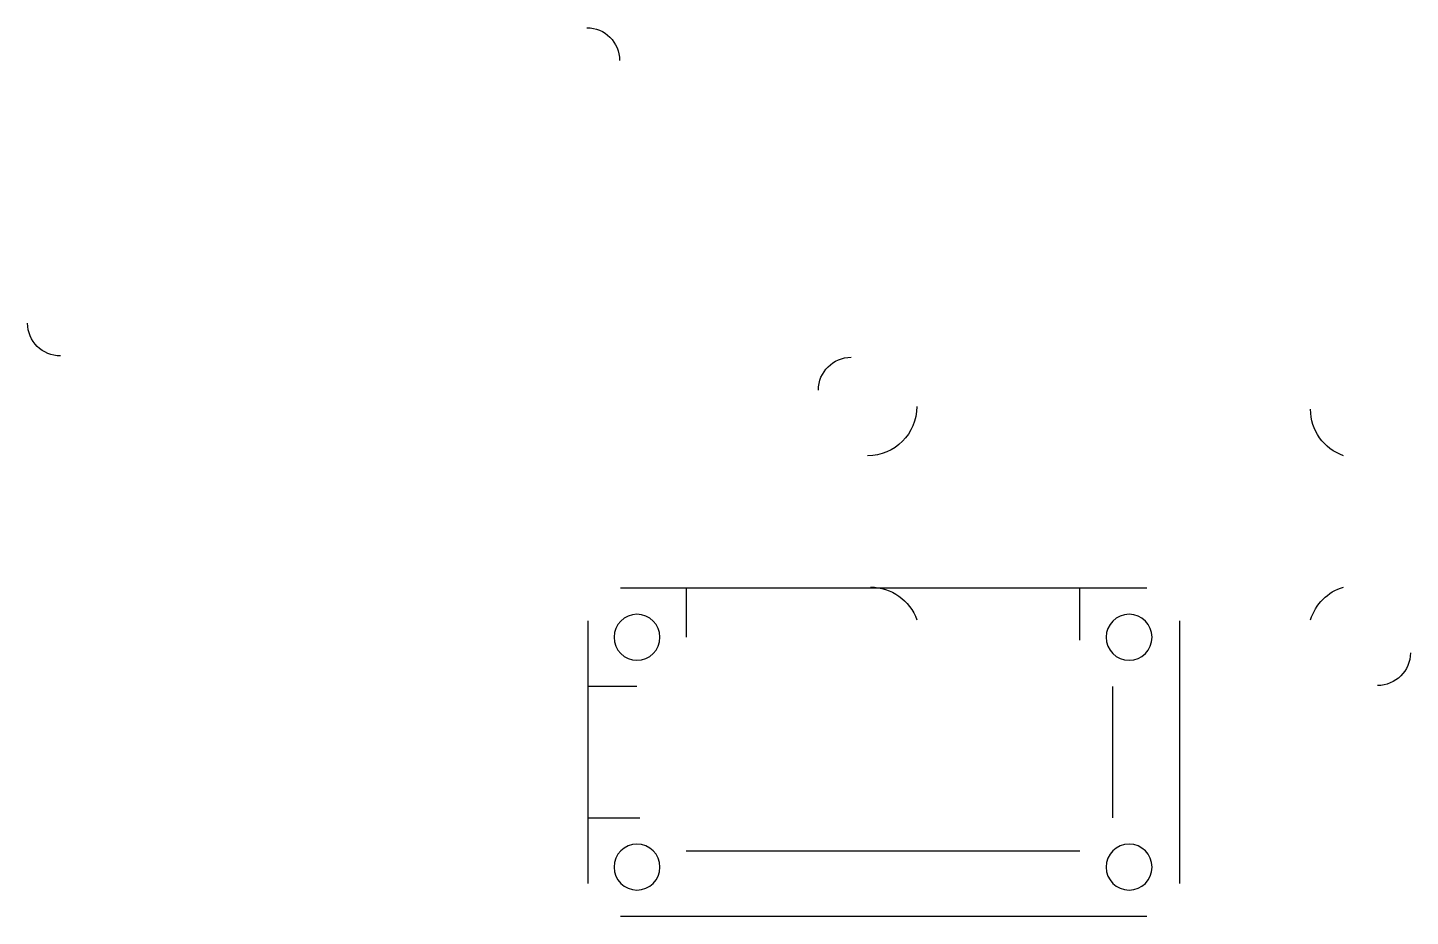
# Model space of a CAD drawing. Header units: millimetres. Extents: x -42.1 to 42.1, y -34.1 to 20.
import ezdxf

# ---------------------------------------------------------------- set-up
doc = ezdxf.new("R2010")
doc.units = ezdxf.units.MM
doc.header["$LTSCALE"] = 0.5
doc.layers.add('Test v2_Sketch1', color=7, linetype='Continuous', lineweight=25)

msp = doc.modelspace()

# ---------------------------------------------------------------- linework, layer by layer
at = {"layer": 'Test v2_Sketch1', "color": 7}
for p, q in [((26.08, -14.1, -2), (-6, -14.1, -2)), ((22, -14.1, -2), (-2, -14.1, -2)), ((-2, -14.1, -2), (-2, -17.1, -2)), ((22, -17.272, -2), (22, -14.1, -2)), ((-8, -16.1, -2), (-8, -32.1, -2)), ((28.08, -32.1, -2), (28.08, -16.1, -2)), ((-8, -20.1, -2), (-8, -28.1, -2)), ((-5, -20.1, -2), (-8, -20.1, -2)), ((24, -28.1, -2), (24, -20.1, -2)), ((-8, -28.1, -2), (-4.828, -28.1, -2)), ((-2, -30.1, -2), (22, -30.1, -2)), ((-6, -34.1, -2), (26.08, -34.1, -2))]:
    msp.add_line(p, q, dxfattribs=at)
at = {"layer": 'Test v2_Sketch1', "color": 7, "extrusion": (0, 0, -1)}
for centre in [(5, -17.1, 2), (-25, -17.1, 2), (5, -31.1, 2), (-25, -31.1, 2)]:
    msp.add_circle(centre, 1.4, dxfattribs=at)
for centre, radius, start, end in [((8.06, 18.04, 2), 2, 90, 180), ((40.14, 2.04, 2), 2, 270, 0), ((-8.06, -2.04, 2), 2, 0, 90), ((-9.06, -3.04, 2), 3, 180, 270), ((-39.06, -3.212, 2), 3, 289.47122, 0), ((-9.232, -17.04, 2), 3, 90, 160.52878), ((-38.931, -16.911, 2), 3, 16.87449, 73.12551), ((-40.14, -18.04, 2), 2, 180, 270)]:
    msp.add_arc(centre, radius, start, end, dxfattribs=at)

doc.saveas('drawing.dxf')
